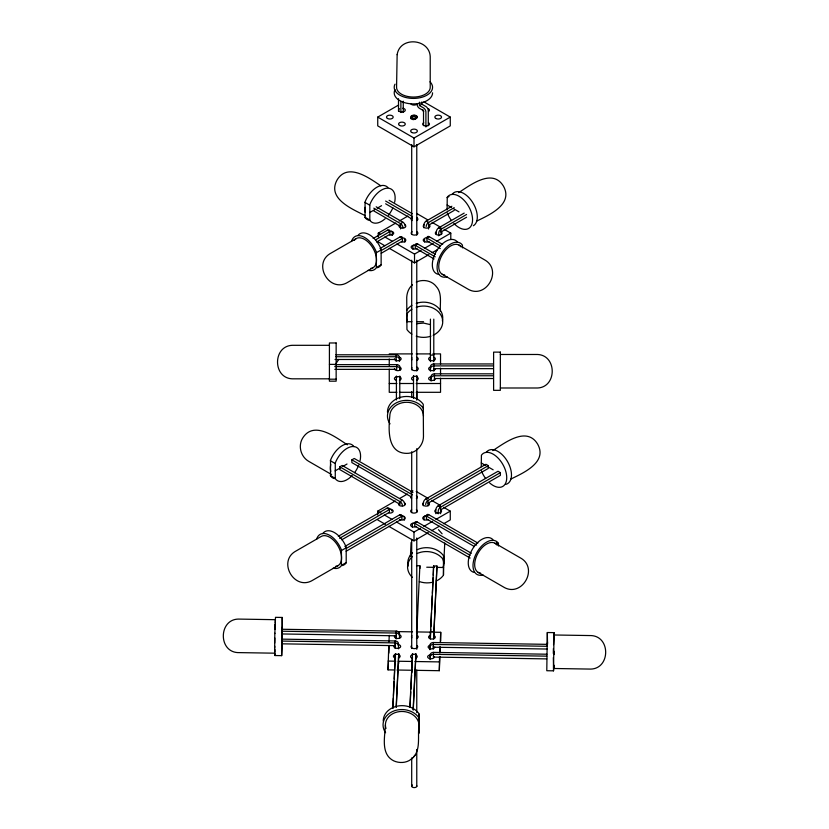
<?xml version="1.0" encoding="UTF-8"?>
<svg xmlns="http://www.w3.org/2000/svg" width="829" height="829" viewBox="0 0 829 829"><rect width="100%" height="100%" fill="white"/><g stroke="black" fill="none" stroke-linecap="round" stroke-linejoin="round"><path stroke-width="1.24" d="M274.679 647.511L274.803 637.978M553.337 657.563L553.554 668.485L589.212 669.065C610.786 670.267 611.367 634.973 589.678 635.553L554.021 634.983L553.554 644.693M274.7 643.076L274.834 633.19M282.409 634.247L282.326 639.791M553.326 653.49L553.409 648.485M554.114 654.578L554.176 651.293M274.886 633.594L275.073 624.175M282.264 642.185L281.673 655.646L274.948 655.542L274.741 646.154M274.979 629.398L275.487 617.336L282.212 617.45L282.409 629.304M433.785 634.579L436.966 566.02L433.608 565.958L430.324 638.993M553.876 665.127L553.513 670.837L546.788 670.723L547.327 632.527L554.052 632.631L554.259 634.61M416.707 631.19L416.614 638.413M395.029 645.656L281.653 643.822L281.653 641.076L281.756 639.138L395.122 640.962A3.368 2.746 2.8 0 1 398.48 643.77L398.48 648.827M396.117 635.802L282.14 633.957L282.409 626.838M281.653 643.822L281.756 641.884M281.943 636.548L282.119 632.9M394.428 669.977L388.024 669.873L388.77 645.636M388.956 641.77L389.267 635.335M388.024 669.873L388.397 662.153M388.832 653.138L389.205 645.418M385.402 724.929C385.008 736.598 380.407 754.11 393.702 760.835C399.796 763.654 407.92 763.001 412.593 757.872M395.122 640.962L395.029 648.185M282.233 629.263L396.21 631.107L396.117 638.33M392.739 708.225L395.392 653.729L395.443 658.931M392.863 708.412L393.361 698.142M393.485 695.572L394.169 681.459M394.293 678.889L395.35 654.33L398.708 654.382L398.759 653.78M396.169 707.002L398.708 654.382L396.293 707.178M398.708 663.459L398.811 661.511M410.417 556.632L411.101 542.477M409.899 707.147L412.5 653.646L412.552 655.055M410.023 707.324L410.769 691.832M410.894 689.251L411.578 675.055M411.702 672.474L412.459 656.993M416.707 633.947L419.878 565.741L416.51 565.689M413.132 709.79L415.868 653.698L415.909 655.107M413.256 709.956L415.816 657.045M418.832 733.302L419.018 713.759A19.181 15.658 2.8 0 0 397.443 706.111A19.181 15.658 2.8 0 0 383.236 721.012M419.039 725.479C417.267 736.515 421.619 751.229 411.288 759.229M419.039 732.888L419.225 714.183M430.417 634.517L430.665 629.356M430.79 626.776L431.484 612.579M431.608 609.999L432.292 595.813M432.417 593.232L433.163 577.74M433.287 575.16L433.608 565.958M436.966 566.02L433.691 639.045M547.347 644.351L433.36 642.506L433.266 644.454L433.266 647.2L547.244 649.034M546.86 654.216L433.494 652.382L433.401 654.33L433.401 657.076L546.767 658.9M436.334 580.942A19.181 15.658 2.8 0 0 443.349 575.326L443.536 555.782A19.181 15.658 2.8 0 0 417.339 549.627M443.753 563.616L444.748 543.026M414.946 670.309L439.297 670.702L439.546 656.755M439.733 652.9L440.044 646.465M440.23 642.599L440.727 632.309L433.039 632.185M443.567 574.911L443.753 556.207M439.297 670.702L439.981 656.547M440.168 652.682L440.417 647.532M547.523 641.915L547.244 646.288L433.266 644.454A3.368 2.746 2.8 0 0 429.899 647.148L429.899 649.677M275.218 622.703L275.446 619.688L239.788 619.108C218.214 617.906 217.633 653.2 239.322 652.62L274.979 653.19M553.782 665.469L553.554 668.485M274.948 655.542L275.073 654.433M282.212 617.45L281.673 655.646M554.052 632.631L553.513 670.837M370.024 220.41A19.181 11.078 -60 0 1 365.061 217.55L365.061 201.882A19.181 11.078 -60 0 1 387.92 187.541M385.081 218.783A19.181 11.078 -60 0 1 369.827 220.296L369.827 204.628A19.181 11.078 -60 0 1 386.76 188.214A19.181 11.078 -60 0 1 394.677 202.172M334.481 478.602A19.181 11.078 -60 0 1 330.512 475.887L330.512 460.23A19.181 11.078 -60 0 1 354.004 446.665M352.211 475.494A19.181 11.078 -60 0 1 335.268 478.634L335.268 462.976A19.181 11.078 -60 0 1 352.211 446.551A19.181 11.078 -60 0 1 360.118 460.509M351.517 241.519A19.181 11.078 60 0 1 362.853 236.586A19.181 11.078 60 0 1 376.366 252.089L376.366 267.757A19.181 11.078 60 0 1 368.128 270.295M358.273 235.001A19.181 11.078 60 0 1 381.133 249.342L381.133 265.011A19.181 11.078 60 0 1 377.164 267.715M447.09 209.944L447.245 197.261A19.181 11.078 60 0 1 465.256 201.592A19.181 11.078 60 0 1 471.286 225.592A19.181 11.078 60 0 1 453.795 223.343M316.585 539.378A19.181 11.078 60 0 1 327.921 534.446A19.181 11.078 60 0 1 341.434 549.948L341.434 565.616A19.181 11.078 60 0 1 333.196 568.155M322.699 533.638A19.181 11.078 60 0 1 346.201 547.202L346.201 562.86A19.181 11.078 60 0 1 342.232 565.575M406.728 310.419L406.946 309.994A19.181 15.668 0 0 1 411.878 305.393M406.728 314.305L406.946 313.88A19.181 15.668 0 0 1 411.878 309.279M335.88 363.703L338.729 359.475M395.081 84.175L394.863 84.465A19.181 11.078 0 0 0 415.899 98.319A19.181 11.078 0 0 0 430.002 81.802M395.081 89.667L394.863 89.967A19.181 11.078 0 0 0 410.883 103.812A19.181 11.078 0 0 0 432.572 92.827M412.479 284.782C408.801 287.891 407.029 292.492 406.728 297.228L406.946 329.538A19.181 15.668 0 0 0 411.878 334.139M413.609 756.804L415.174 755.167M423.899 101.863L450.271 117.096L450.271 125.884L414.003 146.826L377.734 125.884L377.734 117.096L398.614 105.034M419.433 102.185L419.433 105.552L421.816 104.174L425.909 106.537A3.368 1.948 60 0 1 428.282 110.661L428.282 125.614M377.734 117.096L414.003 138.028L450.271 117.096M369.672 212.556L375.081 209.426M377.247 208.183L381.568 205.685M356.211 238.565L330.978 253.135C311.849 263.321 329.424 293.756 347.807 282.274L373.04 267.715M378.252 236.918L378.252 233.146L395.837 223.001M399.132 221.094L407.92 216.017M373.154 238.483L387.557 230.172A3.368 1.948 -60 0 1 389.858 230.887M405.329 226.379A3.368 1.948 60 0 0 402.946 222.255L400.562 223.633L373.786 208.162M447.09 197.592L448.997 196.494M375.537 239.861L389.941 231.55A3.368 1.948 -60 0 1 392.314 232.918L392.314 235.446M458.624 192.649C470.333 185.178 492.374 167.8 503.483 186.183C513.617 204.442 488.903 215.094 476.551 221.167M376.646 241.964L389.941 234.296L389.941 231.55L387.557 230.172M423.806 227.737L423.806 225.208A3.368 1.948 -60 0 1 426.189 221.084L451.857 206.266M380.003 248.493L400.086 236.897A3.368 1.948 -60 0 1 402.386 237.612M376.521 252.607L381.278 249.85M454.24 207.633L428.572 222.452A3.368 1.948 -60 0 0 426.189 226.576M381.257 250.513L402.469 238.275A3.368 1.948 -60 0 1 404.842 239.643L404.842 242.172M428.572 225.208L454.24 210.39M381.257 253.259L402.469 241.021L402.469 238.275L400.086 236.897M436.334 234.462L436.334 231.933A3.368 1.948 -60 0 1 438.717 227.809L464.199 213.094M466.582 214.473L441.101 229.187A3.368 1.948 -60 0 0 438.717 233.301L438.717 235.83M442.686 244.451L429.298 236.721L426.925 238.099A3.368 1.948 60 0 0 424.541 239.477L424.541 242.006M376.521 267.425L381.278 264.669M435.37 254.192L417.65 243.954L415.267 245.332A3.368 1.948 60 0 0 412.883 246.7L412.883 249.239M441.101 231.933L466.582 217.219M396.936 243.933L414.521 254.088L421.111 250.285M424.407 248.379L433.204 243.301M436.5 241.394L450.789 233.146L450.789 239.436M389.236 248.285L414.521 262.886L428.8 254.638M432.106 252.731L437.598 249.56M339.786 466.831L400.044 501.618L400.044 504.364L339.786 469.577L339.786 466.831L342.17 465.452L402.428 500.239A3.368 1.948 60 0 1 404.801 504.364M411.702 497.131L351.869 462.592L351.869 459.846L354.252 458.468L412.966 492.374M335.123 470.893L340.532 467.774M342.688 466.52L347.019 464.022M377.723 514.902L377.723 511.141L395.309 500.985M399.713 498.447L407.402 494.011M410.697 492.105L412.894 490.83M338.294 536.301L387.039 508.156L389.423 509.534A3.368 1.948 -60 0 1 391.796 510.913M402.428 500.239L400.044 501.618A3.368 1.948 60 0 1 402.428 505.742M339.569 538.311L389.423 509.534L389.423 512.281L341.776 539.783M492.799 450.613C504.509 443.142 526.55 425.754 537.658 444.137C547.803 462.395 523.089 473.048 510.726 479.121M423.287 505.721L423.287 503.193A3.368 1.948 -60 0 1 425.671 499.068L485.929 464.281L488.312 465.649L488.312 468.395L428.054 503.193M344.885 546.456L399.568 514.892A3.368 1.948 -60 0 1 401.92 515.918M488.312 465.649L428.054 500.447A3.368 1.948 -60 0 0 425.671 504.56M341.589 550.456L346.346 547.71M346.149 548.477L401.941 516.26A3.368 1.948 -60 0 1 404.324 517.638L404.324 520.166M346.149 551.223L401.941 519.006L401.941 516.26L399.568 514.892M435.816 513.711L435.816 509.918A3.368 1.948 -60 0 1 438.199 505.794L498.022 471.255L500.395 472.634L500.395 475.38L440.572 509.918M338.108 565.575L312.875 580.134C294.492 591.616 276.917 561.171 296.046 550.984L321.279 536.425A16.829 9.72 60 0 1 339.134 548.083A16.829 9.72 60 0 1 335.641 566.331M500.395 472.634L440.572 507.172A3.368 1.948 -60 0 0 438.199 511.296L438.199 513.825M424.023 519.99L424.023 517.462A3.368 1.948 60 0 1 426.396 516.084L428.78 514.716L477.877 543.057M341.589 565.274L346.346 562.528M471.411 553.285L417.132 521.949L414.749 523.317A3.368 1.948 60 0 0 412.365 524.695L412.365 527.223M396.407 521.928L413.992 532.073L420.593 528.27M423.888 526.363L432.676 521.296M435.981 519.389L450.261 511.141L450.261 519.928L443.67 523.741M388.718 526.28L413.992 540.871L428.282 532.622M431.577 530.715L439.277 526.28M416.272 282.067C422.904 279.052 431.65 280.44 436.178 286.419C442.458 293.072 439.795 303.227 440.386 311.393M416.697 323.693L423.557 323.082L430.427 324.626M406.728 321.714L411.909 321.714M417.091 321.714L423.557 321.714M329.414 345.31L293.746 345.31C272.14 344.46 272.14 379.682 293.746 378.822L329.414 378.822M389.247 353.9L412.334 353.9M416.179 353.9L430.282 353.9M432.852 353.9L440.541 353.9L440.541 364.2M500.343 354.48L536.011 354.48C557.616 353.62 557.616 388.842 536.011 387.993L500.343 387.993M335.869 354.791L396.117 354.791A3.368 2.746 0 0 1 399.485 357.537L399.485 361.33M430.427 355.113L433.785 355.113M335.869 356.729L396.117 356.729A3.368 2.746 0 0 1 399.485 359.475M335.02 359.475L396.117 359.475M430.458 371.174L430.458 366.698A3.368 2.746 0 0 1 433.826 363.952L493.224 363.952M329.414 364.377L336.149 364.377M334.75 364.656L396.739 364.656A3.368 2.746 0 0 1 400.096 367.402L400.096 369.941M493.224 365.9L433.826 365.9A3.368 2.746 0 0 0 430.458 368.646M334.75 366.605L396.739 366.605A3.368 2.746 0 0 1 400.096 369.351M433.826 368.646L493.224 368.646M334.792 369.351L396.739 369.351L396.739 364.656M431.08 381.05L431.08 376.573A3.368 2.746 0 0 1 434.448 373.827L493.41 373.827M493.41 375.765L434.448 375.765A3.368 2.746 0 0 0 431.08 378.521M413.505 376.283L416.873 376.283M396.407 376.646L399.775 376.646M434.448 378.521L493.41 378.521M329.414 379.195L336.149 379.195M389.247 383.506L396.946 383.506M399.505 383.506L413.609 383.506M416.179 383.506L440.541 383.506M396.946 392.304L389.247 392.304L389.247 369.133M399.505 392.304L413.609 392.304M416.179 392.304L440.541 392.304L440.541 378.138M426.738 567.223L434.5 567.347M437.09 567.388L443.567 567.502M397.143 631.605L412.531 631.853M416.376 631.916L430.469 632.144M282.14 631.211L396.117 633.045A3.368 2.746 2.8 0 1 399.485 635.853M281.653 641.076L395.029 642.91A3.368 2.746 2.8 0 1 398.386 645.708M546.767 656.154L433.401 654.33A3.368 2.746 2.8 0 0 430.044 657.024M412.459 654.247L415.816 654.299L415.909 658.9M388.024 661.076L395.713 661.2M398.283 661.241L412.376 661.469M414.946 661.511L439.297 661.905M396.998 670.019L412.376 670.267M419.433 105.552L423.526 107.905A3.368 1.948 60 0 1 425.909 112.029L425.909 126.992M447.09 205.001L451.411 207.499M453.577 208.753L458.986 211.872M380.843 185.831C369.402 178.162 347.817 162.09 337.071 179.997C326.709 198.815 352.781 209.209 365.102 215.613M416.718 213.478L427.702 219.83M432.106 222.369L440.893 227.436M444.189 229.343L450.789 233.146M438.717 227.809L441.101 229.187L441.101 234.462M426.189 221.084L428.572 222.452L428.572 229.001M389.112 200.307L412.386 213.747M385.63 201.043L412.22 216.4A3.368 1.948 60 0 1 412.531 216.597M459.069 245.125L484.302 259.684C503.431 269.871 485.856 300.316 467.473 288.834L442.24 274.264M385.63 203.799L412.22 219.146L412.22 216.4M376.159 206.794L402.946 222.255M364.915 202.39L369.672 205.146M440.313 245.83L426.925 238.099L426.925 240.845L440.313 248.576M373.786 210.918L400.562 226.379M435.215 256.845L415.267 245.332L415.267 248.078L434.106 258.949M364.915 217.219L369.672 219.965M378.252 233.146L380.449 234.42M384.843 236.959L392.531 241.394M378.252 241.944L384.843 245.747M481.266 462.955L485.597 465.452M487.753 466.706L493.162 469.825M347.382 444.8C335.672 437.329 313.642 419.951 302.523 438.334C297.912 446.095 300.854 456.738 308.616 461.287L331.652 474.582M416.199 491.473L428.282 498.447M431.577 500.353L440.375 505.431M443.67 507.327L450.261 511.141M438.199 505.794L440.572 507.172L440.572 513.711M425.671 499.068L428.054 500.447L428.054 505.721M496.561 542.425L498.467 543.523L498.467 545.99M351.869 459.846L411.702 494.385A3.368 1.948 60 0 1 412.314 494.83M494.975 543.233L520.208 557.793C539.337 567.979 521.773 598.414 503.379 586.942L478.157 572.373M426.479 515.42A3.368 1.948 60 0 0 426.396 516.084L476.613 545.078M330.356 460.737L335.123 463.484M474.385 546.539L426.396 518.83L426.396 516.084M470.136 555.295L414.749 523.317L414.749 526.063L470.136 558.052M330.356 475.556L335.123 478.302M377.723 511.141L381.029 513.037M384.324 514.944L392.013 519.389M377.723 519.928L385.423 524.374M438.458 529.648L442.116 533.835M547.327 632.527L547.523 644.382M423.464 408.614L423.256 408.189A19.181 15.668 0 0 0 397.05 402.459A19.181 15.668 0 0 0 390.024 423.847M443.567 560.093L443.349 559.658A19.181 15.658 2.8 0 0 417.153 553.503M419.039 718.069L418.832 717.645A19.181 15.658 2.8 0 0 392.635 711.489A19.181 15.658 2.8 0 0 385.609 732.763M498.467 543.523L498.312 543.192A19.181 11.078 -60 0 0 475.805 554.477A19.181 11.078 -60 0 0 483.058 574.963M398.77 653.77L398.811 657.718M274.762 649.376L274.803 651.718M481.266 466.665L481.421 455.214A19.181 11.078 60 0 1 498.903 458.945A19.181 11.078 60 0 1 505.908 482.551A19.181 11.078 60 0 1 489.659 482.934M462.561 247.881L462.406 245.083A19.181 11.078 -60 0 0 439.898 256.368A19.181 11.078 -60 0 0 447.142 276.855M440.727 632.309L440.727 641.097M440.541 368.066L440.541 374.501M434.448 373.827L434.448 380.366M433.785 319.124L433.785 361.662M433.826 363.952L433.826 371.174M433.785 638.371L433.785 631.822L430.417 631.771L430.417 638.32M433.36 646.516L433.36 649.055M430.427 319.124L430.427 361.662M429.992 648.993L429.992 645.2A3.368 2.746 2.8 0 1 433.36 642.506M430.044 659.552L430.137 655.076A3.368 2.746 2.8 0 1 433.494 652.382M423.526 125.614L423.526 110.661L419.433 108.298A3.368 1.948 60 0 1 417.06 104.174M421.816 101.926L421.816 104.174M419.878 565.741L419.878 568.487M416.873 375.672L416.873 399.754M416.769 144.526L416.769 235.125M416.769 260.223L416.769 371.019M416.769 391.723L416.769 400.003M416.769 448.676L416.769 512.094M416.769 537.98L416.769 649.283M416.769 669.998L416.769 712.702M416.769 749.457L416.769 786.483M414.521 254.088L414.521 262.886M414.003 138.028L414.003 146.826M413.992 532.073L413.992 540.871M413.505 375.672L413.505 398.459M411.702 144.526L411.702 234.338M411.702 260.223L411.702 369.724M411.702 391.723L411.702 397.412M411.702 451.774L411.702 512.602A3.368 1.948 0 0 0 416.376 512.509A3.368 1.948 0 0 0 416.376 509.762M411.702 539.275L411.702 648.506M411.702 669.998L411.702 673.096M411.702 758.007L411.702 786.483M403.257 101.19L403.257 112.412M400.884 101.325L400.884 112.537M400.562 228.908L400.562 223.633A3.368 1.948 60 0 1 402.946 227.747M399.775 376.024L399.775 398.676M399.485 638.382L399.578 633.905A3.368 2.746 2.8 0 0 396.21 631.107M398.5 98.703L398.5 111.169M396.407 376.024L396.407 399.961M396.21 635.118L396.21 638.91M396.117 354.791L396.117 361.33M395.122 644.972L395.122 647.501M389.247 358.926L389.247 365.485M416.769 785.695A2.622 1.513 0 0 1 413.557 787.55A2.622 1.513 0 0 1 412.376 785.011M411.557 119.148A2.622 1.513 0 0 1 411.557 117.003A2.622 1.513 0 0 1 415.277 117.003A2.622 1.513 0 0 1 415.277 119.148M414.096 119.542A2.622 1.513 0 0 1 412.738 119.542M402.79 108.236A3.368 1.948 0 0 1 404.966 110.941A3.368 1.948 0 0 1 399.982 111.708A3.368 1.948 0 0 1 399.537 108.744M417.256 103.635A3.368 1.948 0 0 1 414.003 105.076A3.368 1.948 0 0 1 410.759 103.635M428.479 108.744A3.368 1.948 0 0 1 428.479 111.49M423.712 111.49A3.368 1.948 0 0 1 422.842 109.615M428.479 122.702A3.368 1.948 0 0 1 428.479 125.448A3.368 1.948 0 0 1 423.712 125.448A3.368 1.948 0 0 1 423.712 122.702M404.283 502.788A3.368 1.948 0 0 1 404.283 505.535A3.368 1.948 0 0 1 399.526 505.535A3.368 1.948 0 0 1 399.526 502.788M388.946 509.265A3.368 1.948 0 0 1 393.184 511.141A3.368 1.948 0 0 1 388.946 513.016M416.376 495.804A3.368 1.948 0 0 1 416.376 498.55M411.619 498.55A3.368 1.948 0 0 1 411.619 495.804M428.469 502.788A3.368 1.948 0 0 1 428.469 505.535A3.368 1.948 0 0 1 423.702 505.535A3.368 1.948 0 0 1 423.702 502.788M411.619 512.509A3.368 1.948 0 0 1 411.619 509.762M404.283 516.747A3.368 1.948 0 0 1 404.283 519.493A3.368 1.948 0 0 1 399.526 519.493M428.469 519.493A3.368 1.948 0 0 1 423.173 519.089A3.368 1.948 0 0 1 425.215 516.239M416.376 526.467A3.368 1.948 0 0 1 411.08 526.073A3.368 1.948 0 0 1 413.122 523.223M440.551 509.762A3.368 1.948 0 0 1 440.551 512.509A3.368 1.948 0 0 1 435.795 512.509A3.368 1.948 0 0 1 435.795 509.762M485.628 478.509A19.181 11.078 60 0 1 481.421 470.882M486.177 452.468A19.181 11.078 60 0 1 507.089 460.831A19.181 11.078 60 0 1 505.7 484.405M387.039 508.156A3.368 1.948 -60 0 1 389.423 509.534M414.832 522.653A3.368 1.948 60 0 1 417.132 521.949M426.583 515.141A3.368 1.948 60 0 1 428.78 514.716M480.613 573.14A16.829 9.72 -60 0 1 478.157 552.943A16.829 9.72 -60 0 1 496.872 544.985M474.033 572.373A19.181 11.078 -60 0 1 472.219 549.513A19.181 11.078 -60 0 1 492.923 539.658M330.771 471.463A16.829 9.72 -60 0 1 330.771 464.354M358.77 465.069A19.181 11.078 -60 0 1 354.553 472.696M415.288 244.98A3.368 1.948 60 0 1 417.65 243.954M426.997 237.436A3.368 1.948 60 0 1 429.298 236.721M416.655 217.592A3.368 1.948 60 0 1 416.977 219.146M404.811 224.794A3.368 1.948 0 0 1 404.811 227.55A3.368 1.948 0 0 1 400.044 227.55A3.368 1.948 0 0 1 400.044 224.794M391.205 231.27A3.368 1.948 0 0 1 393.588 233.654A3.368 1.948 0 0 1 389.464 235.032M416.894 217.82A3.368 1.948 0 0 1 416.894 220.566M412.137 220.566A3.368 1.948 0 0 1 411.267 218.69M428.987 224.794A3.368 1.948 0 0 1 428.987 227.55A3.368 1.948 0 0 1 424.23 227.55A3.368 1.948 0 0 1 424.23 224.794M416.894 231.778A3.368 1.948 0 0 1 416.894 234.524A3.368 1.948 0 0 1 412.137 234.524A3.368 1.948 0 0 1 412.137 231.778M404.811 238.752A3.368 1.948 0 0 1 405.34 241.104A3.368 1.948 0 0 1 401.557 242.006M428.987 241.508A3.368 1.948 0 0 1 424.23 241.508A3.368 1.948 0 0 1 424.23 238.752M416.894 248.482A3.368 1.948 0 0 1 411.598 248.078A3.368 1.948 0 0 1 413.65 245.229M441.08 231.778A3.368 1.948 0 0 1 441.08 234.524A3.368 1.948 0 0 1 436.313 234.524A3.368 1.948 0 0 1 436.313 231.778M365.092 212.089A16.829 9.72 -60 0 1 365.092 207.312M392.853 207.872A19.181 11.078 -60 0 1 388.355 215.333M451.453 220.555A19.181 11.078 60 0 1 447.245 212.918M452.002 194.514A19.181 11.078 60 0 1 472.002 201.468A19.181 11.078 60 0 1 473.338 225.737M444.707 275.031A16.829 9.72 -60 0 1 442.24 254.835A16.829 9.72 -60 0 1 460.965 246.876M439.111 274.43A19.181 11.078 -60 0 1 436.303 251.405A19.181 11.078 -60 0 1 457.649 242.337M354.315 240.327A16.829 9.72 60 0 1 373.04 248.285A16.829 9.72 60 0 1 370.573 268.472M423.464 416.023A16.829 13.741 0 0 0 406.635 402.283A16.829 13.741 0 0 0 389.806 416.023C388.5 429.36 387.122 453.183 406.635 453.37C415.702 453.587 423.35 445.525 423.464 436.614L423.256 404.303A19.181 15.668 0 0 0 401.671 397.008A19.181 15.668 0 0 0 387.454 412.137M416.583 357.154A3.368 1.948 0 0 1 416.583 360.511M411.982 359.807A3.368 1.948 0 0 1 411.982 357.859M399.485 357.154A3.368 1.948 0 0 1 399.485 360.511A3.368 1.948 0 0 1 394.428 358.833M433.671 357.154A3.368 1.948 0 0 1 434.572 360.087A3.368 1.948 0 0 1 429.412 360.087A3.368 1.948 0 0 1 430.313 357.154M435.36 368.708A3.368 1.948 0 0 1 430.313 370.387A3.368 1.948 0 0 1 430.313 367.019M416.583 367.019A3.368 1.948 0 0 1 417.806 369.672A3.368 1.948 0 0 1 413.215 370.387A3.368 1.948 0 0 1 411.982 367.734M400.718 367.734A3.368 1.948 0 0 1 398.666 370.584A3.368 1.948 0 0 1 394.428 368.708M416.583 376.894A3.368 1.948 0 0 1 416.583 380.262M413.215 380.262A3.368 1.948 0 0 1 413.215 376.894M399.485 376.894A3.368 1.948 0 0 1 399.485 380.262M396.117 380.262A3.368 1.948 0 0 1 394.552 378.076A3.368 1.948 0 0 1 397.796 376.635M435.36 378.573A3.368 1.948 0 0 1 430.313 380.262A3.368 1.948 0 0 1 430.313 376.894M407.308 321.383A16.829 13.741 0 0 1 407.308 314.264M416.22 307.238A19.181 15.668 0 0 1 440.759 314.782A19.181 15.668 0 0 1 433.152 335.279M430.904 336.18A19.181 15.668 0 0 1 416.22 336.18M416.22 303.352A19.181 15.668 0 0 1 435.733 305.714A19.181 15.668 0 0 1 442.375 320.885M385.972 728.494A16.829 13.73 2.8 0 1 401.485 711.469A16.829 13.73 2.8 0 1 418.79 727.862M443.173 560.052A16.829 13.73 2.8 0 1 443.173 567.16M431.702 582.435A19.181 15.658 2.8 0 1 419.401 581.575M412.324 577.326A19.181 15.658 2.8 0 1 412.324 556.663M408.127 566.103A19.181 15.658 2.8 0 1 412.51 552.777M416.614 635.169A3.368 1.948 0 0 1 416.459 638.537M411.889 637.75A3.368 1.948 0 0 1 411.982 635.812M399.526 634.89A3.368 1.948 0 0 1 400.625 637.563A3.368 1.948 0 0 1 396.003 638.206A3.368 1.948 0 0 1 394.894 635.532M433.702 635.449A3.368 1.948 0 0 1 434.458 638.392A3.368 1.948 0 0 1 429.308 638.309A3.368 1.948 0 0 1 430.344 635.387M434.831 647.024A3.368 1.948 0 0 1 429.702 648.62A3.368 1.948 0 0 1 429.868 645.263M417.339 645.77A3.368 1.948 0 0 1 414.282 648.63A3.368 1.948 0 0 1 411.505 645.677M399.05 644.765A3.368 1.948 0 0 1 400.148 647.439A3.368 1.948 0 0 1 395.526 648.071A3.368 1.948 0 0 1 394.417 645.397M415.661 654.9A3.368 1.948 0 0 1 415.495 658.267M412.137 658.216A3.368 1.948 0 0 1 412.293 654.848M398.573 654.63A3.368 1.948 0 0 1 398.407 657.988M395.039 657.936A3.368 1.948 0 0 1 393.578 655.729A3.368 1.948 0 0 1 396.904 654.34M434.355 656.889A3.368 1.948 0 0 1 430.893 658.775A3.368 1.948 0 0 1 427.629 656.775A3.368 1.948 0 0 1 431.08 654.889M397.143 54.652L396.563 87.335A16.829 9.72 0 0 0 413.391 97.055A16.829 9.72 0 0 0 430.22 87.335L430.22 58.206C431.132 38.797 400.086 35.44 397.143 54.652M336.149 342.968L329.414 342.968L329.414 381.174L336.149 381.174L336.149 342.968M500.343 352.128L493.607 352.128L493.607 390.335L500.343 390.335L500.343 352.128M412.376 118.019A2.622 1.513 0 0 0 416.769 117.345A2.622 1.513 0 0 0 413.557 115.49A2.622 1.513 0 0 0 412.376 118.019M387.444 118.464A3.368 1.948 0 0 0 393.081 117.594A3.368 1.948 0 0 0 388.956 115.221A3.368 1.948 0 0 0 387.444 118.464M411.63 118.464A3.368 1.948 0 0 0 417.256 117.594A3.368 1.948 0 0 0 413.132 115.221A3.368 1.948 0 0 0 411.63 118.464M399.537 125.448A3.368 1.948 0 0 0 405.163 124.578A3.368 1.948 0 0 0 401.049 122.195A3.368 1.948 0 0 0 399.537 125.448M411.63 132.433A3.368 1.948 0 0 0 417.256 131.552A3.368 1.948 0 0 0 413.132 129.179A3.368 1.948 0 0 0 411.63 132.433M435.805 118.464A3.368 1.948 0 0 0 441.432 117.594A3.368 1.948 0 0 0 437.308 115.221A3.368 1.948 0 0 0 435.805 118.464"/></g></svg>
